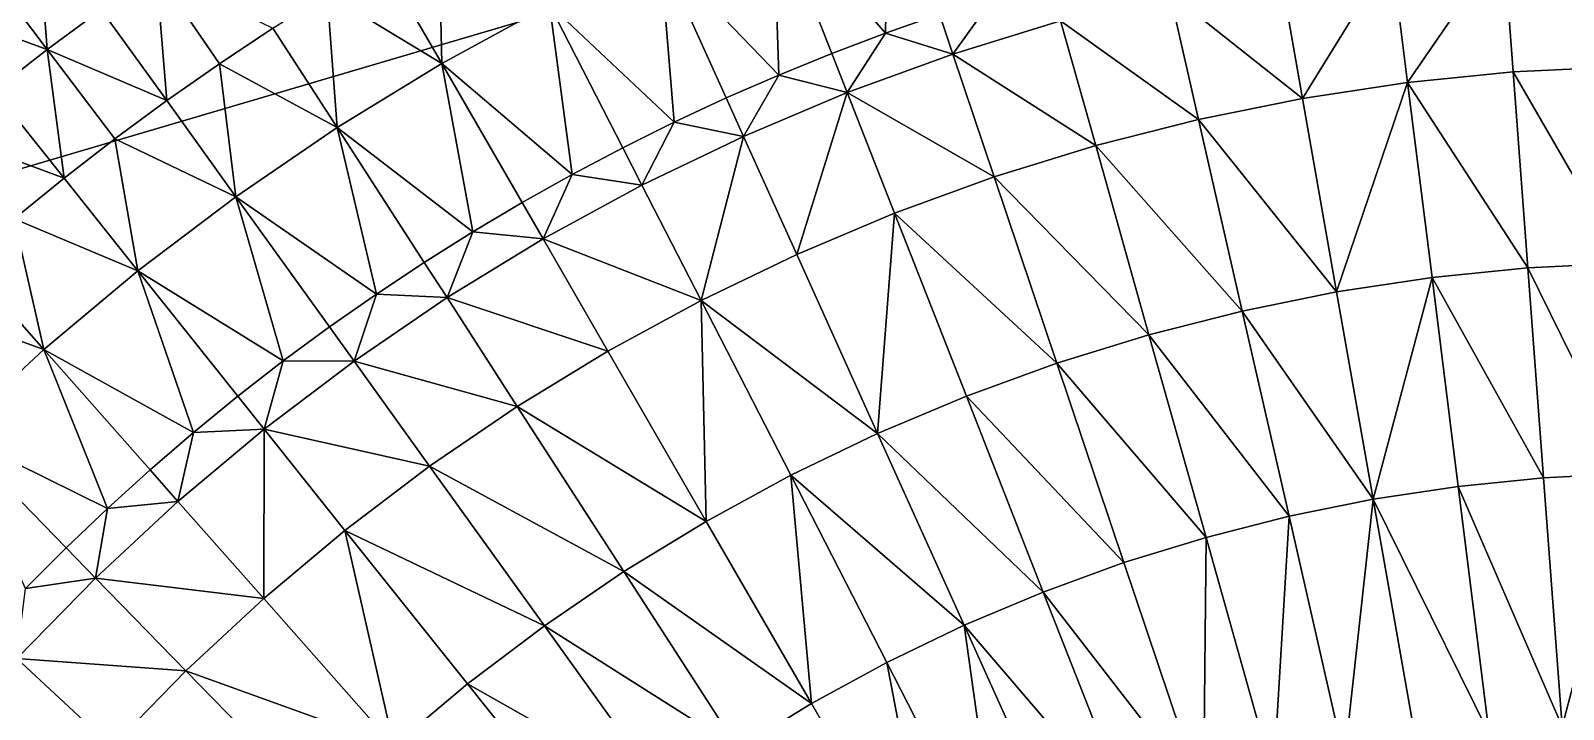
# Model space of a CAD drawing. Header units: millimetres. Extents: x -3250 to 8000, y -3250 to 3250.
# Drawn here: x -1177 to -78, y 1065 to 1552 of the extents above; entities that cross this region are included whole.
import ezdxf

# ---------------------------------------------------------------- set-up
doc = ezdxf.new("R2010")
doc.units = ezdxf.units.MM
doc.header["$MEASUREMENT"] = 0
doc.layers.add('MESH_3D', color=2, linetype='CONTINUOUS')

msp = doc.modelspace()

# ---------------------------------------------------------------- linework, layer by layer
at = {"layer": 'MESH_3D'}
for points in [[(2150.5, 2436.8, 32500), (-3128.5, 880.2, 32500), (-2326.6, -2269.3, 32500)], [(2150.5, 2436.8, 32500), (-2269.3, 2326.6, 32500), (-3128.5, 880.2, 32500)], [(2150.5, 2436.8, 32500), (-2326.6, -2269.3, 32500), (3105.6, 958, 32500)], [(-644.9, 1643.1, -885.2), (-562.2, 1673.2, -885.2), (-564.3, 1550.5, -939.1)], [(-562.2, 1673.2, -885.2), (-525.5, 1564.1, -939.1), (-564.3, 1550.5, -939.1)], [(-726, 1608.9, -885.2), (-644.9, 1643.1, -885.2), (-640.9, 1520.4, -939.1)], [(-644.9, 1643.1, -885.2), (-564.3, 1550.5, -939.1), (-602.8, 1535.9, -939.1)], [(-644.9, 1643.1, -885.2), (-602.8, 1535.9, -939.1), (-640.9, 1520.4, -939.1)], [(-1212.8, 1601.1, -744.3), (-1172.5, 1630.8, -744.3), (-1165.6, 1538.8, -794.3)], [(-1172.5, 1630.8, -744.3), (-1126.8, 1567.3, -794.3), (-1165.6, 1538.8, -794.3)], [(-882.5, 1528.6, -885.2), (-925, 1602.1, -840.8), (-884.8, 1624.7, -840.8)], [(-882.5, 1528.6, -885.2), (-884.8, 1624.7, -840.8), (-805.2, 1570.7, -885.2)], [(-121, 1615.3, -952.1), (-40.4, 1619.3, -952.1), (-38.1, 1526.3, -989.8)], [(-805.2, 1570.7, -885.2), (-726, 1608.9, -885.2), (-715.9, 1486.6, -939.1)], [(-726, 1608.9, -885.2), (-640.9, 1520.4, -939.1), (-678.6, 1504, -939.1)], [(-726, 1608.9, -885.2), (-678.6, 1504, -939.1), (-715.9, 1486.6, -939.1)], [(-281.3, 1595.2, -952.1), (-201.4, 1607.2, -952.1), (-265.1, 1503.6, -989.8)], [(-201.4, 1607.2, -952.1), (-189.9, 1515, -989.8), (-265.1, 1503.6, -989.8)], [(-201.4, 1607.2, -952.1), (-121, 1615.3, -952.1), (-189.9, 1515, -989.8)], [(-121, 1615.3, -952.1), (-114.1, 1522.6, -989.8), (-189.9, 1515, -989.8)], [(-121, 1615.3, -952.1), (-38.1, 1526.3, -989.8), (-114.1, 1522.6, -989.8)], [(-1252.3, 1570.4, -744.3), (-1212.8, 1601.1, -744.3), (-1165.6, 1538.8, -794.3)], [(-1126.8, 1567.3, -794.3), (-1087.4, 1595, -794.3), (-1079.9, 1502.1, -840.8)], [(-1087.4, 1595, -794.3), (-1003.7, 1554, -840.8), (-1042.1, 1528.5, -840.8)], [(-1087.4, 1595, -794.3), (-1042.1, 1528.5, -840.8), (-1079.9, 1502.1, -840.8)], [(-882.5, 1528.6, -885.2), (-964.7, 1578.6, -840.8), (-925, 1602.1, -840.8)], [(-360.4, 1579.2, -952.1), (-281.3, 1595.2, -952.1), (-265.1, 1503.6, -989.8)], [(-957.6, 1482.7, -885.2), (-1003.7, 1554, -840.8), (-964.7, 1578.6, -840.8)], [(-957.6, 1482.7, -885.2), (-964.7, 1578.6, -840.8), (-882.5, 1528.6, -885.2)], [(-515.9, 1535.4, -952.1), (-525.5, 1564.1, -939.1), (-486.3, 1576.7, -939.1)], [(-515.9, 1535.4, -952.1), (-486.3, 1576.7, -939.1), (-438.7, 1559.2, -952.1)], [(-438.7, 1559.2, -952.1), (-360.4, 1579.2, -952.1), (-339.7, 1488.5, -989.8)], [(-360.4, 1579.2, -952.1), (-265.1, 1503.6, -989.8), (-339.7, 1488.5, -989.8)], [(-1252.3, 1570.4, -744.3), (-1165.6, 1538.8, -794.3), (-1203.6, 1509.2, -794.3)], [(-1165.6, 1538.8, -794.3), (-1126.8, 1567.3, -794.3), (-1079.9, 1502.1, -840.8)], [(-882.5, 1528.6, -885.2), (-805.2, 1570.7, -885.2), (-789.1, 1449.1, -939.1)], [(-805.2, 1570.7, -885.2), (-715.9, 1486.6, -939.1), (-752.7, 1468.3, -939.1)], [(-805.2, 1570.7, -885.2), (-752.7, 1468.3, -939.1), (-789.1, 1449.1, -939.1)], [(-515.9, 1535.4, -952.1), (-564.3, 1550.5, -939.1), (-525.5, 1564.1, -939.1)], [(-957.6, 1482.7, -885.2), (-1042.1, 1528.5, -840.8), (-1003.7, 1554, -840.8)], [(-591.8, 1507.8, -952.1), (-602.8, 1535.9, -939.1), (-564.3, 1550.5, -939.1)], [(-591.8, 1507.8, -952.1), (-564.3, 1550.5, -939.1), (-515.9, 1535.4, -952.1)], [(-515.9, 1535.4, -952.1), (-438.7, 1559.2, -952.1), (-413.5, 1469.8, -989.8)], [(-438.7, 1559.2, -952.1), (-339.7, 1488.5, -989.8), (-413.5, 1469.8, -989.8)], [(-1203.6, 1509.2, -794.3), (-1165.6, 1538.8, -794.3), (-1153.5, 1446.4, -840.8)], [(-1165.6, 1538.8, -794.3), (-1079.9, 1502.1, -840.8), (-1117, 1474.7, -840.8)], [(-1165.6, 1538.8, -794.3), (-1117, 1474.7, -840.8), (-1153.5, 1446.4, -840.8)], [(-1030.4, 1433.1, -885.2), (-1079.9, 1502.1, -840.8), (-1042.1, 1528.5, -840.8)], [(-1030.4, 1433.1, -885.2), (-1042.1, 1528.5, -840.8), (-957.6, 1482.7, -885.2)], [(-957.6, 1482.7, -885.2), (-882.5, 1528.6, -885.2), (-860.4, 1407.9, -939.1)], [(-882.5, 1528.6, -885.2), (-789.1, 1449.1, -939.1), (-825, 1428.9, -939.1)], [(-882.5, 1528.6, -885.2), (-825, 1428.9, -939.1), (-860.4, 1407.9, -939.1)], [(-591.8, 1507.8, -952.1), (-640.9, 1520.4, -939.1), (-602.8, 1535.9, -939.1)], [(-591.8, 1507.8, -952.1), (-515.9, 1535.4, -952.1), (-486.3, 1447.3, -989.8)], [(-515.9, 1535.4, -952.1), (-413.5, 1469.8, -989.8), (-486.3, 1447.3, -989.8)], [(-666.2, 1476.4, -952.1), (-678.6, 1504, -939.1), (-640.9, 1520.4, -939.1)], [(-666.2, 1476.4, -952.1), (-640.9, 1520.4, -939.1), (-591.8, 1507.8, -952.1)], [(-189.9, 1515, -989.8), (-114.1, 1522.6, -989.8), (-103.6, 1382, -1040.3)], [(-114.1, 1522.6, -989.8), (-38.1, 1526.3, -989.8), (-34.6, 1385.5, -1040.3)], [(-114.1, 1522.6, -989.8), (-34.6, 1385.5, -1040.3), (-103.6, 1382, -1040.3)], [(-1240.8, 1478.8, -794.3), (-1203.6, 1509.2, -794.3), (-1153.5, 1446.4, -840.8)], [(-666.2, 1476.4, -952.1), (-591.8, 1507.8, -952.1), (-628, 1391.7, -989.8)], [(-591.8, 1507.8, -952.1), (-557.8, 1421.3, -989.8), (-628, 1391.7, -989.8)], [(-591.8, 1507.8, -952.1), (-486.3, 1447.3, -989.8), (-557.8, 1421.3, -989.8)], [(-265.1, 1503.6, -989.8), (-189.9, 1515, -989.8), (-240.7, 1364.8, -1040.3)], [(-189.9, 1515, -989.8), (-172.3, 1375.1, -1040.3), (-240.7, 1364.8, -1040.3)], [(-189.9, 1515, -989.8), (-103.6, 1382, -1040.3), (-172.3, 1375.1, -1040.3)], [(-1030.4, 1433.1, -885.2), (-1117, 1474.7, -840.8), (-1079.9, 1502.1, -840.8)], [(-666.2, 1476.4, -952.1), (-715.9, 1486.6, -939.1), (-678.6, 1504, -939.1)], [(-339.7, 1488.5, -989.8), (-265.1, 1503.6, -989.8), (-240.7, 1364.8, -1040.3)], [(-739, 1441.4, -952.1), (-752.7, 1468.3, -939.1), (-715.9, 1486.6, -939.1)], [(-739, 1441.4, -952.1), (-715.9, 1486.6, -939.1), (-666.2, 1476.4, -952.1)], [(-413.5, 1469.8, -989.8), (-339.7, 1488.5, -989.8), (-308.4, 1351.1, -1040.3)], [(-339.7, 1488.5, -989.8), (-240.7, 1364.8, -1040.3), (-308.4, 1351.1, -1040.3)], [(-1240.8, 1478.8, -794.3), (-1153.5, 1446.4, -840.8), (-1189.2, 1417.2, -840.8)], [(-1100.5, 1380, -885.2), (-1153.5, 1446.4, -840.8), (-1117, 1474.7, -840.8)], [(-1100.5, 1380, -885.2), (-1117, 1474.7, -840.8), (-1030.4, 1433.1, -885.2)], [(-1030.4, 1433.1, -885.2), (-957.6, 1482.7, -885.2), (-929.5, 1363.3, -939.1)], [(-957.6, 1482.7, -885.2), (-860.4, 1407.9, -939.1), (-895.2, 1386, -939.1)], [(-957.6, 1482.7, -885.2), (-895.2, 1386, -939.1), (-929.5, 1363.3, -939.1)], [(-739, 1441.4, -952.1), (-666.2, 1476.4, -952.1), (-696.6, 1358.7, -989.8)], [(-666.2, 1476.4, -952.1), (-628, 1391.7, -989.8), (-696.6, 1358.7, -989.8)], [(-739, 1441.4, -952.1), (-789.1, 1449.1, -939.1), (-752.7, 1468.3, -939.1)], [(-486.3, 1447.3, -989.8), (-413.5, 1469.8, -989.8), (-375.4, 1334.1, -1040.3)], [(-413.5, 1469.8, -989.8), (-308.4, 1351.1, -1040.3), (-375.4, 1334.1, -1040.3)], [(-1100.5, 1380, -885.2), (-1189.2, 1417.2, -840.8), (-1153.5, 1446.4, -840.8)], [(-809.9, 1402.8, -952.1), (-825, 1428.9, -939.1), (-789.1, 1449.1, -939.1)], [(-809.9, 1402.8, -952.1), (-789.1, 1449.1, -939.1), (-739, 1441.4, -952.1)], [(-809.9, 1402.8, -952.1), (-739, 1441.4, -952.1), (-696.6, 1358.7, -989.8)], [(-557.8, 1421.3, -989.8), (-486.3, 1447.3, -989.8), (-441.4, 1313.7, -1040.3)], [(-486.3, 1447.3, -989.8), (-375.4, 1334.1, -1040.3), (-441.4, 1313.7, -1040.3)], [(-1100.5, 1380, -885.2), (-1030.4, 1433.1, -885.2), (-996.3, 1315.3, -939.1)], [(-1030.4, 1433.1, -885.2), (-929.5, 1363.3, -939.1), (-963.2, 1339.7, -939.1)], [(-1030.4, 1433.1, -885.2), (-963.2, 1339.7, -939.1), (-996.3, 1315.3, -939.1)], [(-809.9, 1402.8, -952.1), (-860.4, 1407.9, -939.1), (-825, 1428.9, -939.1)], [(-628, 1391.7, -989.8), (-557.8, 1421.3, -989.8), (-570, 1263.2, -1040.3)], [(-557.8, 1421.3, -989.8), (-506.3, 1290.1, -1040.3), (-570, 1263.2, -1040.3)], [(-557.8, 1421.3, -989.8), (-441.4, 1313.7, -1040.3), (-506.3, 1290.1, -1040.3)], [(-1167.9, 1323.4, -885.2), (-1224.1, 1387.1, -840.8), (-1189.2, 1417.2, -840.8)], [(-1167.9, 1323.4, -885.2), (-1189.2, 1417.2, -840.8), (-1100.5, 1380, -885.2)], [(-878.8, 1360.7, -952.1), (-895.2, 1386, -939.1), (-860.4, 1407.9, -939.1)], [(-878.8, 1360.7, -952.1), (-860.4, 1407.9, -939.1), (-809.9, 1402.8, -952.1)], [(-878.8, 1360.7, -952.1), (-809.9, 1402.8, -952.1), (-763.4, 1322.3, -989.8)], [(-809.9, 1402.8, -952.1), (-696.6, 1358.7, -989.8), (-763.4, 1322.3, -989.8)], [(-1167.9, 1323.4, -885.2), (-1258.3, 1356.1, -840.8), (-1224.1, 1387.1, -840.8)], [(-878.8, 1360.7, -952.1), (-929.5, 1363.3, -939.1), (-895.2, 1386, -939.1)], [(-696.6, 1358.7, -989.8), (-628, 1391.7, -989.8), (-570, 1263.2, -1040.3)], [(-103.6, 1382, -1040.3), (-34.6, 1385.5, -1040.3), (-30.8, 1234.5, -1086.9)], [(-1167.9, 1323.4, -885.2), (-1100.5, 1380, -885.2), (-1060.6, 1264, -939.1)], [(-1100.5, 1380, -885.2), (-996.3, 1315.3, -939.1), (-1028.8, 1290, -939.1)], [(-1100.5, 1380, -885.2), (-1028.8, 1290, -939.1), (-1060.6, 1264, -939.1)], [(-240.7, 1364.8, -1040.3), (-172.3, 1375.1, -1040.3), (-214.4, 1216.1, -1086.9)], [(-172.3, 1375.1, -1040.3), (-153.5, 1225.3, -1086.9), (-214.4, 1216.1, -1086.9)], [(-172.3, 1375.1, -1040.3), (-103.6, 1382, -1040.3), (-92.3, 1231.4, -1086.9)], [(-172.3, 1375.1, -1040.3), (-92.3, 1231.4, -1086.9), (-153.5, 1225.3, -1086.9)], [(-103.6, 1382, -1040.3), (-30.8, 1234.5, -1086.9), (-92.3, 1231.4, -1086.9)], [(-945.5, 1315.2, -952.1), (-963.2, 1339.7, -939.1), (-929.5, 1363.3, -939.1)], [(-945.5, 1315.2, -952.1), (-929.5, 1363.3, -939.1), (-878.8, 1360.7, -952.1)], [(-308.4, 1351.1, -1040.3), (-240.7, 1364.8, -1040.3), (-214.4, 1216.1, -1086.9)], [(-1232.4, 1263.6, -885.2), (-1258.3, 1356.1, -840.8), (-1167.9, 1323.4, -885.2)], [(-945.5, 1315.2, -952.1), (-878.8, 1360.7, -952.1), (-828.4, 1282.6, -989.8)], [(-878.8, 1360.7, -952.1), (-763.4, 1322.3, -989.8), (-828.4, 1282.6, -989.8)], [(-763.4, 1322.3, -989.8), (-696.6, 1358.7, -989.8), (-692.9, 1200.2, -1040.3)], [(-696.6, 1358.7, -989.8), (-570, 1263.2, -1040.3), (-632.3, 1233.3, -1040.3)], [(-696.6, 1358.7, -989.8), (-632.3, 1233.3, -1040.3), (-692.9, 1200.2, -1040.3)], [(-375.4, 1334.1, -1040.3), (-308.4, 1351.1, -1040.3), (-274.8, 1203.9, -1086.9)], [(-308.4, 1351.1, -1040.3), (-214.4, 1216.1, -1086.9), (-274.8, 1203.9, -1086.9)], [(-945.5, 1315.2, -952.1), (-996.3, 1315.3, -939.1), (-963.2, 1339.7, -939.1)], [(-441.4, 1313.7, -1040.3), (-375.4, 1334.1, -1040.3), (-334.4, 1188.7, -1086.9)], [(-375.4, 1334.1, -1040.3), (-274.8, 1203.9, -1086.9), (-334.4, 1188.7, -1086.9)], [(-1232.4, 1263.6, -885.2), (-1167.9, 1323.4, -885.2), (-1122.3, 1209.5, -939.1)], [(-1167.9, 1323.4, -885.2), (-1060.6, 1264, -939.1), (-1091.8, 1237.1, -939.1)], [(-1167.9, 1323.4, -885.2), (-1091.8, 1237.1, -939.1), (-1122.3, 1209.5, -939.1)], [(-828.4, 1282.6, -989.8), (-763.4, 1322.3, -989.8), (-692.9, 1200.2, -1040.3)], [(-1009.9, 1266.4, -952.1), (-1028.8, 1290, -939.1), (-996.3, 1315.3, -939.1)], [(-1009.9, 1266.4, -952.1), (-996.3, 1315.3, -939.1), (-945.5, 1315.2, -952.1)], [(-1009.9, 1266.4, -952.1), (-945.5, 1315.2, -952.1), (-891.3, 1239.7, -989.8)], [(-945.5, 1315.2, -952.1), (-828.4, 1282.6, -989.8), (-891.3, 1239.7, -989.8)], [(-506.3, 1290.1, -1040.3), (-441.4, 1313.7, -1040.3), (-393.3, 1170.6, -1086.9)], [(-441.4, 1313.7, -1040.3), (-334.4, 1188.7, -1086.9), (-393.3, 1170.6, -1086.9)], [(-1009.9, 1266.4, -952.1), (-1060.6, 1264, -939.1), (-1028.8, 1290, -939.1)], [(-570, 1263.2, -1040.3), (-506.3, 1290.1, -1040.3), (-451.1, 1149.5, -1086.9)], [(-506.3, 1290.1, -1040.3), (-393.3, 1170.6, -1086.9), (-451.1, 1149.5, -1086.9)], [(-891.3, 1239.7, -989.8), (-828.4, 1282.6, -989.8), (-751.9, 1164.2, -1040.3)], [(-828.4, 1282.6, -989.8), (-692.9, 1200.2, -1040.3), (-751.9, 1164.2, -1040.3)], [(-1071.8, 1214.5, -952.1), (-1009.9, 1266.4, -952.1), (-1010.3, 1144.8, -989.8)], [(-1071.8, 1214.5, -952.1), (-1060.6, 1264, -939.1), (-1009.9, 1266.4, -952.1)], [(-1009.9, 1266.4, -952.1), (-952, 1193.7, -989.8), (-1010.3, 1144.8, -989.8)], [(-1009.9, 1266.4, -952.1), (-891.3, 1239.7, -989.8), (-952, 1193.7, -989.8)], [(-1232.4, 1263.6, -885.2), (-1122.3, 1209.5, -939.1), (-1152.1, 1181.2, -939.1)], [(-1232.4, 1263.6, -885.2), (-1152.1, 1181.2, -939.1), (-1181.2, 1152.1, -939.1)], [(-1071.8, 1214.5, -952.1), (-1091.8, 1237.1, -939.1), (-1060.6, 1264, -939.1)], [(-632.3, 1233.3, -1040.3), (-570, 1263.2, -1040.3), (-507.9, 1125.6, -1086.9)], [(-570, 1263.2, -1040.3), (-451.1, 1149.5, -1086.9), (-507.9, 1125.6, -1086.9)], [(-1071.8, 1214.5, -952.1), (-1122.3, 1209.5, -939.1), (-1091.8, 1237.1, -939.1)], [(-952, 1193.7, -989.8), (-891.3, 1239.7, -989.8), (-809, 1125.3, -1040.3)], [(-891.3, 1239.7, -989.8), (-751.9, 1164.2, -1040.3), (-809, 1125.3, -1040.3)], [(-692.9, 1200.2, -1040.3), (-632.3, 1233.3, -1040.3), (-617.4, 1069.4, -1086.9)], [(-632.3, 1233.3, -1040.3), (-507.9, 1125.6, -1086.9), (-563.4, 1098.9, -1086.9)], [(-632.3, 1233.3, -1040.3), (-563.4, 1098.9, -1086.9), (-617.4, 1069.4, -1086.9)], [(-153.5, 1225.3, -1086.9), (-92.3, 1231.4, -1086.9), (-78.9, 1052.9, -1133)], [(-92.3, 1231.4, -1086.9), (-30.8, 1234.5, -1086.9), (-78.9, 1052.9, -1133)], [(-30.8, 1234.5, -1086.9), (-26.3, 1055.6, -1133), (-78.9, 1052.9, -1133)], [(-214.4, 1216.1, -1086.9), (-153.5, 1225.3, -1086.9), (-131.3, 1047.7, -1133)], [(-153.5, 1225.3, -1086.9), (-78.9, 1052.9, -1133), (-131.3, 1047.7, -1133)], [(-1131, 1159.5, -952.1), (-1152.1, 1181.2, -939.1), (-1122.3, 1209.5, -939.1)], [(-1131, 1159.5, -952.1), (-1071.8, 1214.5, -952.1), (-1010.3, 1144.8, -989.8)], [(-1131, 1159.5, -952.1), (-1122.3, 1209.5, -939.1), (-1071.8, 1214.5, -952.1)], [(-274.8, 1203.9, -1086.9), (-214.4, 1216.1, -1086.9), (-235, 1029.4, -1133)], [(-214.4, 1216.1, -1086.9), (-183.4, 1039.8, -1133), (-235, 1029.4, -1133)], [(-214.4, 1216.1, -1086.9), (-131.3, 1047.7, -1133), (-183.4, 1039.8, -1133)], [(-751.9, 1164.2, -1040.3), (-692.9, 1200.2, -1040.3), (-617.4, 1069.4, -1086.9)], [(-334.4, 1188.7, -1086.9), (-274.8, 1203.9, -1086.9), (-286, 1016.4, -1133)], [(-274.8, 1203.9, -1086.9), (-235, 1029.4, -1133), (-286, 1016.4, -1133)], [(-1010.3, 1144.8, -989.8), (-952, 1193.7, -989.8), (-917, 1039.1, -1040.3)], [(-952, 1193.7, -989.8), (-864.1, 1083.5, -1040.3), (-917, 1039.1, -1040.3)], [(-952, 1193.7, -989.8), (-809, 1125.3, -1040.3), (-864.1, 1083.5, -1040.3)], [(-393.3, 1170.6, -1086.9), (-334.4, 1188.7, -1086.9), (-336.3, 1000.9, -1133)], [(-334.4, 1188.7, -1086.9), (-286, 1016.4, -1133), (-336.3, 1000.9, -1133)], [(-1131, 1159.5, -952.1), (-1181.2, 1152.1, -939.1), (-1152.1, 1181.2, -939.1)], [(-451.1, 1149.5, -1086.9), (-393.3, 1170.6, -1086.9), (-336.3, 1000.9, -1133)], [(-1187.4, 1101.7, -952.1), (-1131, 1159.5, -952.1), (-1066.1, 1093, -989.8)], [(-1187.4, 1101.7, -952.1), (-1181.2, 1152.1, -939.1), (-1131, 1159.5, -952.1)], [(-1131, 1159.5, -952.1), (-1010.3, 1144.8, -989.8), (-1066.1, 1093, -989.8)], [(-809, 1125.3, -1040.3), (-751.9, 1164.2, -1040.3), (-670, 1037.3, -1086.9)], [(-751.9, 1164.2, -1040.3), (-617.4, 1069.4, -1086.9), (-670, 1037.3, -1086.9)], [(-1066.1, 1093, -989.8), (-1010.3, 1144.8, -989.8), (-917, 1039.1, -1040.3)], [(-507.9, 1125.6, -1086.9), (-451.1, 1149.5, -1086.9), (-385.8, 982.9, -1133)], [(-451.1, 1149.5, -1086.9), (-336.3, 1000.9, -1133), (-385.8, 982.9, -1133)], [(-864.1, 1083.5, -1040.3), (-809, 1125.3, -1040.3), (-720.8, 1002.6, -1086.9)], [(-809, 1125.3, -1040.3), (-670, 1037.3, -1086.9), (-720.8, 1002.6, -1086.9)], [(-563.4, 1098.9, -1086.9), (-507.9, 1125.6, -1086.9), (-481.7, 939.6, -1133)], [(-507.9, 1125.6, -1086.9), (-434.3, 962.4, -1133), (-481.7, 939.6, -1133)], [(-507.9, 1125.6, -1086.9), (-385.8, 982.9, -1133), (-434.3, 962.4, -1133)], [(-1240.8, 1041.2, -952.1), (-1187.4, 1101.7, -952.1), (-1119.2, 1038.5, -989.8)], [(-1187.4, 1101.7, -952.1), (-1066.1, 1093, -989.8), (-1119.2, 1038.5, -989.8)], [(-1119.2, 1038.5, -989.8), (-1066.1, 1093, -989.8), (-967.7, 992.1, -1040.3)], [(-1066.1, 1093, -989.8), (-917, 1039.1, -1040.3), (-967.7, 992.1, -1040.3)], [(-617.4, 1069.4, -1086.9), (-563.4, 1098.9, -1086.9), (-527.9, 914.4, -1133)], [(-563.4, 1098.9, -1086.9), (-481.7, 939.6, -1133), (-527.9, 914.4, -1133)], [(-917, 1039.1, -1040.3), (-864.1, 1083.5, -1040.3), (-769.9, 965.4, -1086.9)], [(-864.1, 1083.5, -1040.3), (-720.8, 1002.6, -1086.9), (-769.9, 965.4, -1086.9)], [(-670, 1037.3, -1086.9), (-617.4, 1069.4, -1086.9), (-527.9, 914.4, -1133)]]:
    msp.add_3dface(points, dxfattribs=at)

doc.saveas('drawing.dxf')
